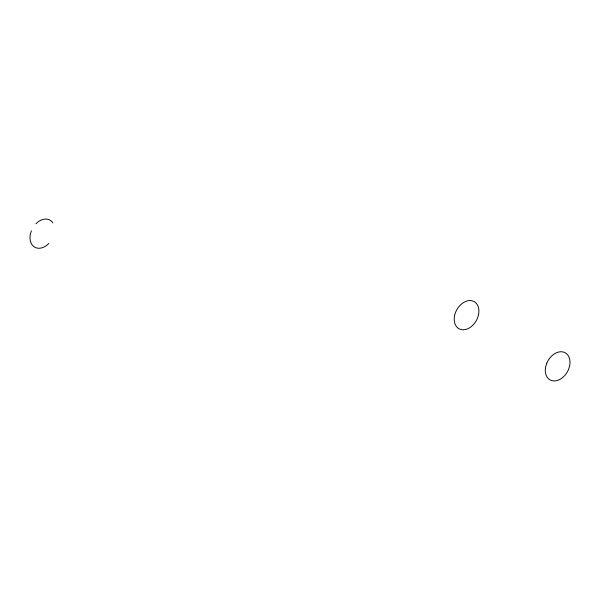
<?xml version="1.0" encoding="UTF-8"?>
<svg xmlns="http://www.w3.org/2000/svg" width="600" height="600" viewBox="0 0 600 600"><rect width="100%" height="100%" fill="white"/><g stroke="black" fill="none" stroke-linecap="round" stroke-linejoin="round"><path stroke-width="0.9" d="M31.388 230.835L30.338 234.292A15.533 11.168 -60.7 0 0 35.085 247.38A15.533 11.168 -60.7 0 0 48.802 243.532M35.902 223.792A15.533 11.168 -60.7 0 1 52.89 222.9M478.575 314.528L477.42 318.33A15.533 11.168 -60.7 0 1 456.623 326.737A15.533 11.168 -60.7 0 1 464.1 302.205A15.533 11.168 -60.7 0 1 478.575 314.528M546.787 363.173L545.632 366.968A15.533 11.168 -60.7 0 0 553.215 380.888A15.533 11.168 -60.7 0 0 568.507 369.51L569.662 365.707A15.533 11.168 -60.7 0 0 562.08 351.795A15.533 11.168 -60.7 0 0 546.787 363.173"/></g></svg>
